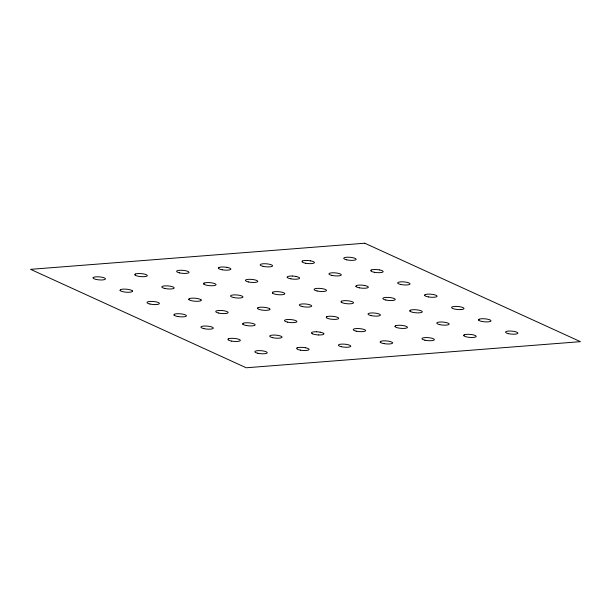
<?xml version="1.0" encoding="UTF-8"?>
<svg xmlns="http://www.w3.org/2000/svg" width="611" height="611" viewBox="0 0 611 611"><rect width="100%" height="100%" fill="white"/><g stroke="black" fill="none" stroke-linecap="round" stroke-linejoin="round"><path stroke-width="0.92" d="M478.68 320.103A6.209 1.505 4.8 0 1 479.085 319.278M478.596 320.088A6.255 1.512 4.8 0 0 482.293 321.516A6.209 1.505 4.8 0 0 490.465 321.363A6.255 1.512 4.8 0 0 490.877 320.538A6.209 1.505 4.8 0 0 487.204 319.125A6.255 1.512 4.8 0 0 479.009 319.263M461.145 309.556A6.255 1.512 4.8 0 0 461.336 307.043A6.255 1.512 4.8 0 0 451.682 307.203A6.255 1.512 4.8 0 0 458.838 309.594A6.209 1.505 4.8 0 0 461.16 309.548M428.426 296.908A6.209 1.505 4.8 0 0 436.544 296.755A6.255 1.512 4.8 0 0 436.957 295.93A6.209 1.505 4.8 0 0 433.283 294.517A6.255 1.512 4.8 0 0 425.08 294.655M424.76 295.487A6.209 1.505 4.8 0 1 425.164 294.67M428.364 296.908A6.255 1.512 4.8 0 1 424.676 295.48M374.497 272.3A6.209 1.505 4.8 0 0 382.623 272.147A6.255 1.512 4.8 0 0 383.036 271.322A6.209 1.505 4.8 0 0 379.362 269.909M371.244 270.062A6.209 1.505 4.8 0 0 370.839 270.879A6.255 1.512 4.8 0 0 374.444 272.3M371.16 270.047A6.255 1.512 4.8 0 1 379.339 269.894M463.864 335.668A6.209 1.505 4.8 0 1 464.268 334.851M463.78 335.66A6.255 1.512 4.8 0 0 467.476 337.089A6.209 1.505 4.8 0 0 475.648 336.936A6.255 1.512 4.8 0 0 476.061 336.111A6.209 1.505 4.8 0 0 472.387 334.698A6.255 1.512 4.8 0 0 464.192 334.836M409.95 311.06A6.209 1.505 4.8 0 1 410.355 310.243M409.851 311.052A6.255 1.512 4.8 0 0 413.548 312.481A6.209 1.505 4.8 0 0 421.727 312.328A6.255 1.512 4.8 0 0 422.14 311.503A6.209 1.505 4.8 0 0 418.474 310.09A6.255 1.512 4.8 0 0 410.256 310.228M359.688 287.865A6.209 1.505 4.8 0 0 367.807 287.712A6.255 1.512 4.8 0 0 368.219 286.887A6.209 1.505 4.8 0 0 364.546 285.482M356.022 286.452A6.209 1.505 4.8 0 1 356.427 285.635M359.627 287.865A6.255 1.512 4.8 0 1 355.93 286.444M356.335 285.62A6.255 1.512 4.8 0 1 364.523 285.459M305.767 263.257A6.209 1.505 4.8 0 0 313.886 263.104A6.255 1.512 4.8 0 0 314.298 262.279A6.209 1.505 4.8 0 0 310.625 260.874M302.506 261.019A6.209 1.505 4.8 0 0 302.101 261.844A6.255 1.512 4.8 0 0 305.714 263.257M302.43 261.012A6.255 1.512 4.8 0 1 310.609 260.859M395.126 326.625A6.209 1.505 4.8 0 1 395.531 325.808M395.05 326.618A6.255 1.512 4.8 0 0 398.739 328.046A6.209 1.505 4.8 0 0 406.918 327.893A6.255 1.512 4.8 0 0 407.323 327.068A6.209 1.505 4.8 0 0 403.65 325.655A6.255 1.512 4.8 0 0 395.454 325.793M341.205 302.017A6.209 1.505 4.8 0 1 341.61 301.2M341.121 302.01A6.255 1.512 4.8 0 0 344.818 303.438A6.209 1.505 4.8 0 0 352.99 303.285A6.255 1.512 4.8 0 0 353.402 302.46A6.209 1.505 4.8 0 0 349.729 301.047A6.255 1.512 4.8 0 0 341.534 301.185M290.951 278.83A6.209 1.505 4.8 0 0 299.069 278.677A6.255 1.512 4.8 0 0 299.482 277.852A6.209 1.505 4.8 0 0 295.808 276.439M287.285 277.409A6.209 1.505 4.8 0 1 287.689 276.592A6.209 1.505 4.8 0 1 292.264 276.05M290.897 278.83A6.255 1.512 4.8 0 1 287.201 277.402M292.272 276.042A6.255 1.512 4.8 0 1 295.793 276.424M383.975 343.611A6.209 1.505 4.8 0 0 392.102 343.458A6.255 1.512 4.8 0 0 392.506 342.634A6.209 1.505 4.8 0 0 385.342 340.854A6.255 1.512 4.8 0 0 380.638 341.366M380.309 342.198A6.209 1.505 4.8 0 1 380.714 341.381M383.922 343.611A6.255 1.512 4.8 0 1 380.233 342.191M326.396 317.59A6.209 1.505 4.8 0 1 326.801 316.773M326.305 317.583A6.255 1.512 4.8 0 0 329.993 319.003A6.209 1.505 4.8 0 0 338.181 318.85A6.255 1.512 4.8 0 0 338.586 318.026A6.209 1.505 4.8 0 0 334.92 316.62A6.255 1.512 4.8 0 0 326.709 316.758M272.475 292.982A6.209 1.505 4.8 0 1 272.88 292.165M284.657 293.425A6.209 1.505 4.8 0 0 280.999 292.012A6.255 1.512 4.8 0 0 272.781 292.142M284.665 293.417A6.255 1.512 4.8 0 1 284.252 294.242A6.209 1.505 4.8 0 1 281.915 294.731A6.209 1.505 4.8 0 1 279.617 294.769A6.209 1.505 4.8 0 1 276.134 294.395A6.255 1.512 4.8 0 1 272.376 292.967M222.213 269.787A6.209 1.505 4.8 0 0 230.332 269.634A6.255 1.512 4.8 0 0 230.744 268.809A6.209 1.505 4.8 0 0 227.071 267.397M218.547 268.366A6.209 1.505 4.8 0 1 218.952 267.549M222.16 269.787A6.255 1.512 4.8 0 1 218.463 268.359M218.875 267.534A6.255 1.512 4.8 0 1 227.055 267.381M318.736 334.95A6.209 1.505 4.8 0 0 323.356 334.423A6.255 1.512 4.8 0 0 323.769 333.598M312.397 333.782A6.255 1.512 4.8 0 1 311.488 333.148A6.255 1.512 4.8 0 1 311.916 332.323A6.255 1.512 4.8 0 1 316.551 331.788M318.721 334.95A6.255 1.512 4.8 0 1 315.2 334.568A6.209 1.505 4.8 0 1 312.427 333.782M320.095 332.17A6.255 1.512 4.8 0 1 323.784 333.591M316.567 331.811A6.209 1.505 4.8 0 1 320.065 332.185M257.651 308.547A6.209 1.505 4.8 0 1 258.056 307.73M269.841 308.99A6.209 1.505 4.8 0 0 266.175 307.577A6.255 1.512 4.8 0 0 257.979 307.715M269.848 308.99A6.255 1.512 4.8 0 1 269.436 309.815A6.209 1.505 4.8 0 1 261.317 309.968A6.255 1.512 4.8 0 1 257.567 308.54M203.73 283.939A6.209 1.505 4.8 0 1 204.135 283.122M203.646 283.932A6.255 1.512 4.8 0 0 207.343 285.36A6.209 1.505 4.8 0 0 215.515 285.207A6.255 1.512 4.8 0 0 215.927 284.382A6.209 1.505 4.8 0 0 212.254 282.969A6.255 1.512 4.8 0 0 204.059 283.107M300.421 350.141A6.209 1.505 4.8 0 0 308.54 349.988A6.255 1.512 4.8 0 0 308.952 349.164A6.209 1.505 4.8 0 0 305.279 347.751M297.16 347.903A6.209 1.505 4.8 0 0 296.755 348.728A6.255 1.512 4.8 0 0 300.368 350.141M297.083 347.888A6.255 1.512 4.8 0 1 305.263 347.735M246.5 325.533A6.209 1.505 4.8 0 0 254.619 325.38A6.255 1.512 4.8 0 0 255.031 324.556A6.209 1.505 4.8 0 0 251.365 323.15A6.255 1.512 4.8 0 0 243.147 323.28M242.842 324.12A6.209 1.505 4.8 0 1 243.247 323.303M246.439 325.533A6.255 1.512 4.8 0 1 242.743 324.105M188.914 299.512A6.209 1.505 4.8 0 1 189.318 298.687M201.103 299.955A6.209 1.505 4.8 0 0 197.437 298.535A6.255 1.512 4.8 0 0 189.227 298.672M201.111 299.948A6.255 1.512 4.8 0 1 200.698 300.772A6.209 1.505 4.8 0 1 192.58 300.925A6.255 1.512 4.8 0 1 188.822 299.497M134.993 274.897A6.209 1.505 4.8 0 1 135.398 274.079M134.909 274.889A6.255 1.512 4.8 0 0 138.598 276.317A6.209 1.505 4.8 0 0 146.777 276.164A6.255 1.512 4.8 0 0 147.19 275.34A6.209 1.505 4.8 0 0 143.516 273.927A6.255 1.512 4.8 0 0 135.314 274.064M231.684 341.098A6.209 1.505 4.8 0 0 239.802 340.946A6.255 1.512 4.8 0 0 240.215 340.128A6.209 1.505 4.8 0 0 236.541 338.715A6.255 1.512 4.8 0 0 228.346 338.853M228.422 338.868A6.209 1.505 4.8 0 0 228.018 339.685A6.255 1.512 4.8 0 0 231.63 341.106M177.763 316.49A6.209 1.505 4.8 0 0 185.881 316.338A6.255 1.512 4.8 0 0 186.294 315.513A6.209 1.505 4.8 0 0 182.62 314.107A6.255 1.512 4.8 0 0 174.425 314.245M174.097 315.077A6.209 1.505 4.8 0 1 174.502 314.26M177.709 316.49A6.255 1.512 4.8 0 1 174.013 315.07M120.176 290.469A6.209 1.505 4.8 0 1 120.581 289.652M132.366 290.912A6.209 1.505 4.8 0 0 128.7 289.499A6.255 1.512 4.8 0 0 120.504 289.637M132.373 290.905A6.255 1.512 4.8 0 1 131.961 291.73A6.209 1.505 4.8 0 1 123.842 291.882A6.255 1.512 4.8 0 1 120.092 290.462M364.767 243.224L30.55 269.336L246.233 367.776L580.45 341.664L364.767 243.224M508.467 333.659A6.255 1.512 4.8 0 0 517.929 333.14A6.255 1.512 4.8 0 0 508.696 331.055A6.255 1.512 4.8 0 0 508.467 333.659M400.617 284.443A6.255 1.512 4.8 0 0 410.08 283.924A6.255 1.512 4.8 0 0 400.847 281.831A6.255 1.512 4.8 0 0 400.617 284.443M346.704 259.835A6.255 1.512 4.8 0 0 356.167 259.316A6.255 1.512 4.8 0 0 346.933 257.223A6.255 1.512 4.8 0 0 346.704 259.835M439.737 324.624A6.255 1.512 4.8 0 0 449.192 324.105A6.255 1.512 4.8 0 0 439.958 322.012A6.255 1.512 4.8 0 0 439.737 324.624M385.816 300.016A6.255 1.512 4.8 0 0 395.271 299.497A6.255 1.512 4.8 0 0 386.037 297.404A6.255 1.512 4.8 0 0 385.816 300.016M331.888 275.408A6.255 1.512 4.8 0 0 341.35 274.881A6.255 1.512 4.8 0 0 332.117 272.796A6.255 1.512 4.8 0 0 331.888 275.408M424.92 340.19A6.255 1.512 4.8 0 0 434.375 339.67A6.255 1.512 4.8 0 0 425.141 337.578A6.255 1.512 4.8 0 0 424.92 340.19M370.992 315.582A6.255 1.512 4.8 0 0 380.454 315.062A6.255 1.512 4.8 0 0 371.213 312.969A6.255 1.512 4.8 0 0 370.992 315.582M317.071 290.973A6.255 1.512 4.8 0 0 326.534 290.454A6.255 1.512 4.8 0 0 317.292 288.361A6.255 1.512 4.8 0 0 317.071 290.973M263.158 266.365A6.255 1.512 4.8 0 0 272.613 265.846A6.255 1.512 4.8 0 0 263.379 263.753A6.255 1.512 4.8 0 0 263.158 266.365M356.182 331.147A6.255 1.512 4.8 0 0 365.638 330.627A6.255 1.512 4.8 0 0 356.404 328.542A6.255 1.512 4.8 0 0 356.182 331.147M302.262 306.539A6.255 1.512 4.8 0 0 311.717 306.019A6.255 1.512 4.8 0 0 302.483 303.934A6.255 1.512 4.8 0 0 302.262 306.539M248.341 281.931A6.255 1.512 4.8 0 0 257.796 281.411A6.255 1.512 4.8 0 0 248.562 279.326A6.255 1.512 4.8 0 0 248.341 281.931M341.366 346.72A6.255 1.512 4.8 0 0 350.821 346.2A6.255 1.512 4.8 0 0 341.587 344.108A6.255 1.512 4.8 0 0 341.366 346.72M287.437 322.112A6.255 1.512 4.8 0 0 296.9 321.592A6.255 1.512 4.8 0 0 287.659 319.5A6.255 1.512 4.8 0 0 287.437 322.112M233.517 297.504A6.255 1.512 4.8 0 0 242.979 296.984A6.255 1.512 4.8 0 0 233.738 294.892A6.255 1.512 4.8 0 0 233.517 297.504M179.596 272.896A6.255 1.512 4.8 0 0 189.059 272.376A6.255 1.512 4.8 0 0 179.825 270.283A6.255 1.512 4.8 0 0 179.596 272.896M272.628 337.677A6.255 1.512 4.8 0 0 282.083 337.157A6.255 1.512 4.8 0 0 272.85 335.072A6.255 1.512 4.8 0 0 272.628 337.677M218.7 313.069A6.255 1.512 4.8 0 0 228.163 312.549A6.255 1.512 4.8 0 0 218.929 310.457A6.255 1.512 4.8 0 0 218.7 313.069M164.779 288.461A6.255 1.512 4.8 0 0 174.242 287.941A6.255 1.512 4.8 0 0 165.008 285.849A6.255 1.512 4.8 0 0 164.779 288.461M257.811 353.25A6.255 1.512 4.8 0 0 267.267 352.73A6.255 1.512 4.8 0 0 258.033 350.638A6.255 1.512 4.8 0 0 257.811 353.25M203.883 328.642A6.255 1.512 4.8 0 0 213.346 328.122A6.255 1.512 4.8 0 0 204.105 326.03A6.255 1.512 4.8 0 0 203.883 328.642M149.962 304.034A6.255 1.512 4.8 0 0 159.425 303.514A6.255 1.512 4.8 0 0 150.184 301.422A6.255 1.512 4.8 0 0 149.962 304.034M93.185 277.57A6.255 1.512 4.8 0 0 100.341 279.96A6.209 1.505 4.8 0 0 102.656 279.922A6.255 1.512 4.8 0 0 102.839 277.417A6.255 1.512 4.8 0 0 93.185 277.57"/></g></svg>
